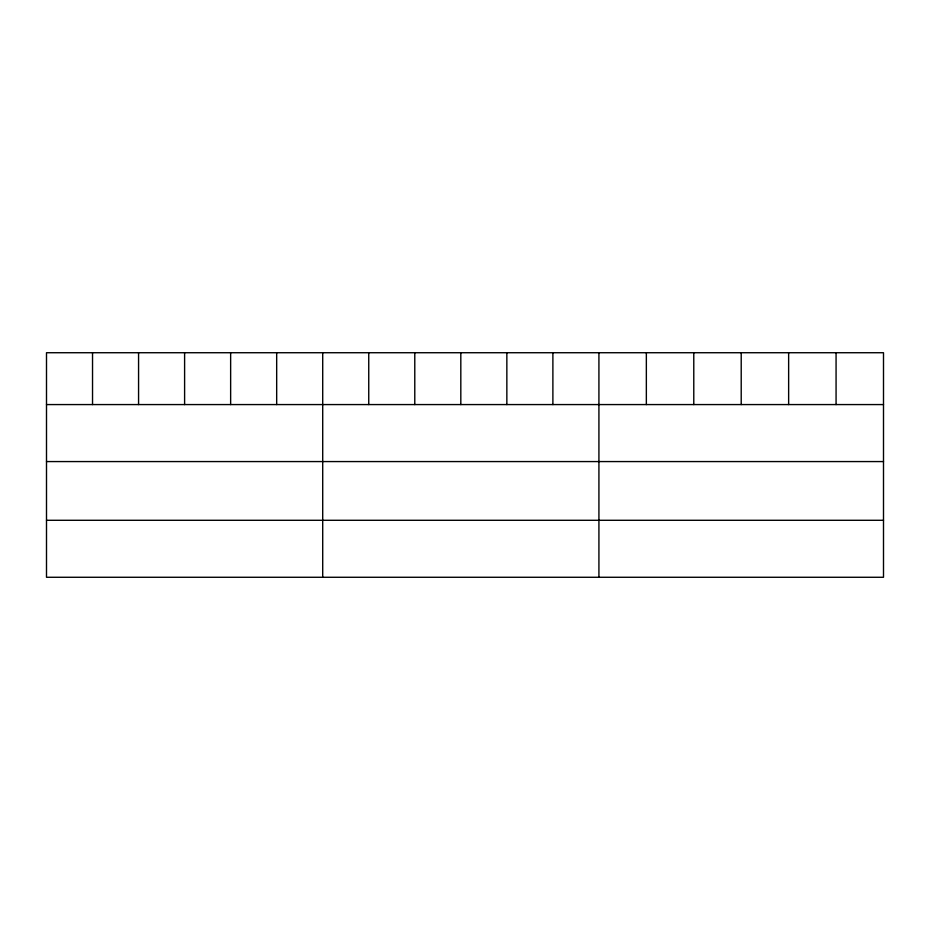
<?xml version="1.0" encoding="UTF-8"?>
<svg xmlns="http://www.w3.org/2000/svg" width="930" height="930" viewBox="0 0 930 930"><rect width="100%" height="100%" fill="white"/><g stroke="black" fill="none" stroke-linecap="round" stroke-linejoin="round"><path stroke-width="1.4" d="M883.5 404.573L883.5 577.274L46.5 577.274L46.5 352.726L883.5 352.726L883.5 404.573L46.5 404.573M46.5 461.571L883.5 461.571M46.5 520.288L883.5 520.288M836.07 352.726L836.07 404.573M788.64 352.726L788.64 404.573M741.21 352.726L741.21 404.573M693.78 352.726L693.78 404.573M646.35 352.726L646.35 404.573M598.92 352.726L598.92 577.274M552.885 352.726L552.885 404.573M506.85 352.726L506.85 404.573M460.815 352.726L460.815 404.573M414.78 352.726L414.78 404.573M368.745 352.726L368.745 404.573M322.71 352.726L322.71 577.274M276.675 352.726L276.675 404.573M230.64 352.726L230.64 404.573M184.605 352.726L184.605 404.573M138.57 352.726L138.57 404.573M92.535 352.726L92.535 404.573"/></g></svg>
